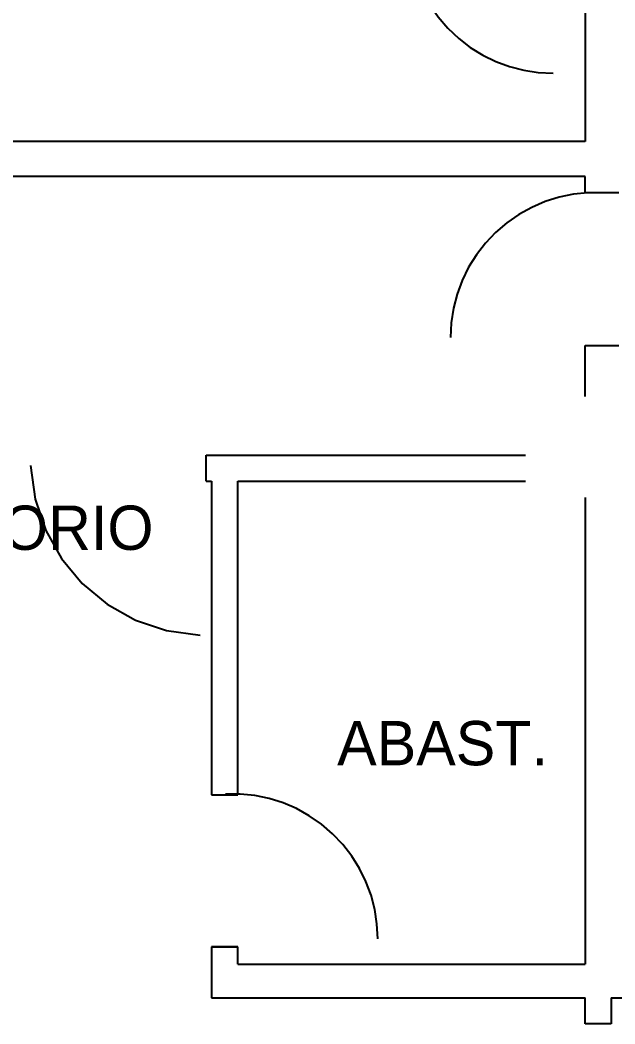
# Model space of a CAD drawing. Header units: metres. Extents: x 0 to 61, y 0 to 90.7.
# Drawn here: x 48.262 to 50.946, y 70.82 to 75.35 of the extents above; entities that cross this region are included whole.
import ezdxf

# ---------------------------------------------------------------- set-up
doc = ezdxf.new("R2010")
doc.units = ezdxf.units.M
for name, color, linetype in [('MURO_REAL', 7, 'Continuous'), ('PUERTA_REAL', 7, 'Continuous'), ('ROTULO_REAL', 7, 'Continuous')]:
    doc.layers.add(name, color=color, linetype=linetype)

msp = doc.modelspace()

# ---------------------------------------------------------------- linework, layer by layer
at = {"layer": 'MURO_REAL'}
for p, q in [((50.8114, 75.7371), (50.8114, 74.8016)), ((50.8114, 74.8016), (45.3404, 74.8016)), ((50.8114, 74.8016), (45.3404, 74.8016)), ((50.8114, 74.6449), (45.3404, 74.6449)), ((50.8114, 74.6449), (45.3404, 74.6449)), ((50.8114, 74.5714), (50.8114, 74.6449)), ((50.8114, 74.5714), (50.9633, 74.5714)), ((50.8114, 73.6506), (50.8114, 73.8808)), ((50.8114, 73.8808), (50.9633, 73.8808)), ((50.8114, 73.6506), (50.8114, 73.7682)), ((49.102, 73.3861), (50.542, 73.3861)), ((49.102, 73.2686), (49.102, 73.3861)), ((49.102, 73.2686), (49.1265, 73.2686)), ((49.1265, 73.2686), (49.1265, 71.8531)), ((49.2441, 73.2686), (50.542, 73.2686)), ((49.2441, 71.8531), (49.2441, 73.2686)), ((50.8114, 73.1951), (50.8114, 71.089)), ((49.1265, 71.8531), (49.2441, 71.8531)), ((49.1265, 71.1673), (49.2441, 71.1673)), ((49.2441, 71.1673), (49.1265, 71.1673)), ((49.1265, 71.1673), (49.1265, 70.9371)), ((49.2441, 71.089), (49.2441, 71.1673)), ((49.2441, 71.089), (50.8114, 71.089)), ((49.1265, 70.9371), (50.8114, 70.9371)), ((50.8114, 70.8196), (50.8114, 70.9371)), ((50.929, 70.9371), (50.929, 70.8196)), ((50.929, 70.9371), (56.0522, 70.9371)), ((50.929, 70.8196), (50.8114, 70.8196))]:
    msp.add_line(p, q, dxfattribs=at)
at = {"layer": 'PUERTA_REAL'}
for points in [[(50.0139, 75.7976), (50.0139, 75.7307), (50.0206, 75.6648), (50.034, 75.6001), (50.0537, 75.5373), (50.0796, 75.4767), (50.1115, 75.419), (50.1494, 75.3645), (50.1929, 75.3137)], [(50.1929, 75.3137), (50.2413, 75.2677), (50.2938, 75.2271), (50.3499, 75.1922), (50.409, 75.1632), (50.4707, 75.1403), (50.5346, 75.1237), (50.6002, 75.1136), (50.6669, 75.1102)], [(50.8915, 74.5706), (50.8246, 74.5706), (50.7586, 74.5638), (50.694, 74.5505), (50.6312, 74.5308), (50.5706, 74.5049), (50.5129, 74.4729), (50.4584, 74.4351), (50.4076, 74.3916)], [(50.4076, 74.3916), (50.3616, 74.3432), (50.321, 74.2907), (50.2861, 74.2346), (50.2571, 74.1755), (50.2342, 74.1138), (50.2176, 74.0499), (50.2075, 73.9843), (50.2041, 73.9176)], [(48.3093, 73.3396), (48.3303, 73.1882), (48.3781, 73.0472), (48.4499, 72.9195), (48.5431, 72.8076), (48.655, 72.7144), (48.7827, 72.6425), (48.9237, 72.5948), (49.0752, 72.5738)], [(48.3093, 73.3396), (48.3303, 73.1882), (48.3781, 73.0472), (48.4499, 72.9195), (48.5431, 72.8076), (48.655, 72.7144), (48.7827, 72.6425), (48.9237, 72.5948), (49.0752, 72.5738)], [(49.6724, 71.6781), (49.6216, 71.7217), (49.5671, 71.7595), (49.5094, 71.7914), (49.4488, 71.8174), (49.386, 71.8371), (49.3214, 71.8504), (49.2554, 71.8571), (49.1885, 71.8571)], [(49.8759, 71.2041), (49.8725, 71.2708), (49.8624, 71.3364), (49.8458, 71.4003), (49.8229, 71.462), (49.7939, 71.5212), (49.759, 71.5772), (49.7184, 71.6297), (49.6724, 71.6781)]]:
    msp.add_lwpolyline(points, dxfattribs=at)

# ---------------------------------------------------------------- texts
at = {"layer": 'ROTULO_REAL'}
for s, p in [('CONSULTORIO', (46.9029, 72.959)), ('CONSULTORIO', (46.9029, 72.959)), ('ABAST.', (49.6929, 71.9868))]:
    msp.add_text(s, height=0.2, dxfattribs=at).set_placement(p)

doc.saveas('drawing.dxf')
